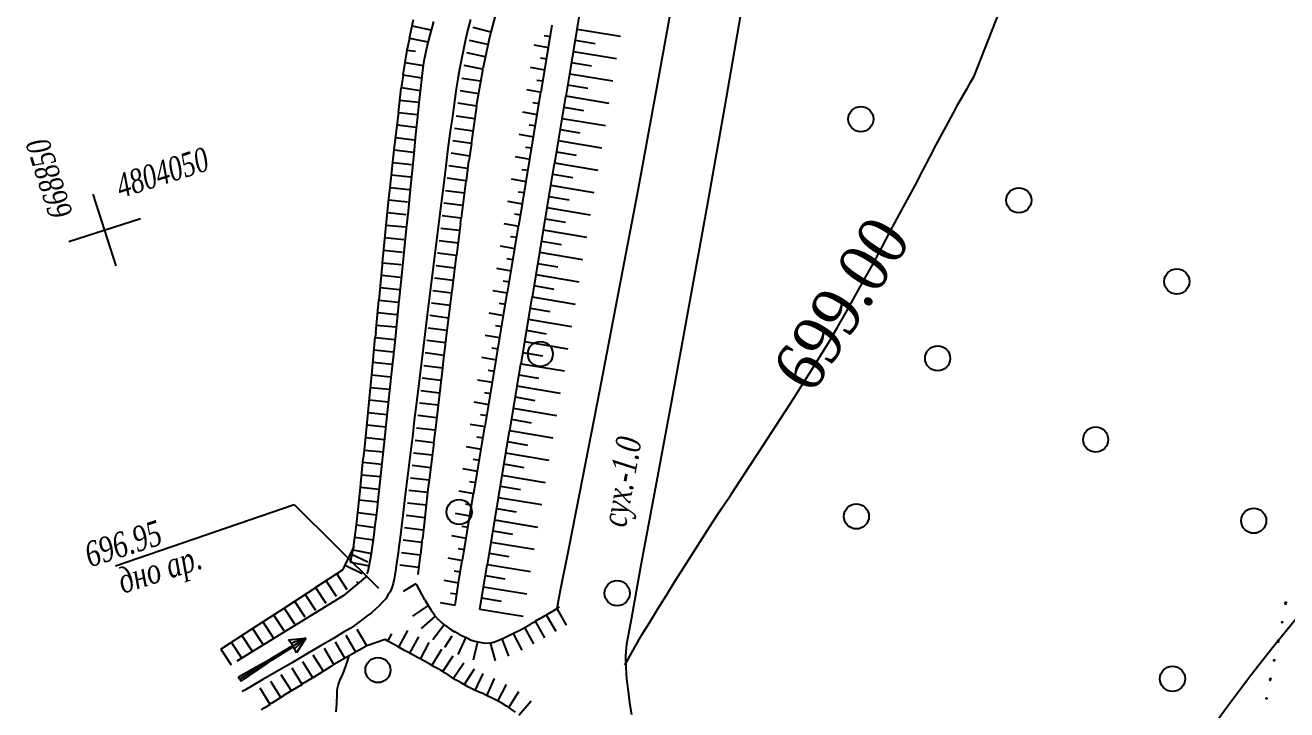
# Model space of a CAD drawing. Header units: millimetres. Extents: x 1353783 to 6492029790, y -7276956 to -512500.
# Drawn here: x 9942010 to 9952050, y -2822994 to -2817546 of the extents above; entities that cross this region are included whole.
import ezdxf

# ---------------------------------------------------------------- set-up
doc = ezdxf.new("R2010")
doc.units = ezdxf.units.MM
doc.linetypes.add('CONTI', pattern=[0])
doc.layers.get('0').update_dxf_attribs({"lineweight": 5})
doc.layers.get('Defpoints').update_dxf_attribs({"color": 255})
for name, color, linetype in [('GORIZUNKNOWN', 32, 'CONTI'), ('NAD_MГИДРОГР', 94, 'CONTI'), ('SETKR', 7, 'CONTI'), ('SIT_LГИДРОГР', 84, 'CONTI'), ('SIT_LГОРИЗОН', 14, 'CONTI'), ('SIT_LРЕЛЬЕФ', 7, 'CONTI'), ('USLZNГИДРОГР', 84, 'CONTI'), ('ZAPSKРАСТЕНИ', 94, 'CONTI'), ('РЕЛЬЕФ', 7, 'CONTI')]:
    doc.layers.add(name, color=color, linetype=linetype)
doc.styles.add('SHRFT', font='', dxfattribs={"width": 0.75})
doc.styles.add('tandem1', font='', dxfattribs={"width": 0.9})
doc.styles.get('SHRFT').set_extended_font_data('Times New Roman Cyr', italic=True)
doc.styles.get('tandem1').set_extended_font_data('Times New Roman')

# ---------------------------------------------------------------- blocks, each defined once
blk = doc.blocks.new('BL_333')
at = {"color": 0}
for p, q in [((0, -3), (0, 3)), ((-3, 0), (3, 0))]:
    blk.add_line(p, q, dxfattribs=at)
blk = doc.blocks.new('BL_2004')
at = {"color": 0}
blk.add_circle((0, 0), 1, dxfattribs=at)
blk = doc.blocks.new('BL_89')
at = {"color": 0}
for p, q in [((0, 6.2), (-0.2, 6.2)), ((-0.2, 6.2), (-0.1, 3.7)), ((0, 0), (0, 6.2)), ((0, 6.2), (0.2, 6.2)), ((0.2, 6.2), (0.1, 3.7)), ((-0.1, 3.7), (-0.07, 3.2)), ((-0.07, 3.2), (-0.05, 1.2)), ((0.07, 3.2), (0.05, 1.2)), ((0.1, 3.7), (0.07, 3.2)), ((-0.6, 1.25), (0, 1.2)), ((0, 0), (-0.6, 1.25)), ((-0.25, 1.2), (0, 0)), ((0, 1.2), (0.6, 1.25)), ((0.6, 1.25), (0, 0)), ((0, 0), (0.25, 1.2))]:
    blk.add_line(p, q, dxfattribs=at)
blk = doc.blocks.new('оо')
at = {"layer": 'GORIZUNKNOWN', "color": 9, "true_color": 0xc7c8ca}
for points in [[(222682.81, -3431631.545), (222683.003, -3431631.362), (222683.403, -3431630.992), (222683.823, -3431630.612), (222684.273, -3431630.222), (222684.743, -3431629.812), (222685.233, -3431629.402), (222685.733, -3431628.972), (222686.253, -3431628.542), (222686.783, -3431628.102), (222687.313, -3431627.662), (222687.853, -3431627.222), (222688.393, -3431626.782), (222688.933, -3431626.352), (222689.463, -3431625.922), (222689.983, -3431625.502), (222690.493, -3431625.092), (222690.993, -3431624.692), (222691.483, -3431624.292), (222691.973, -3431623.892), (222692.463, -3431623.492), (222692.943, -3431623.092), (222693.433, -3431622.672), (222693.933, -3431622.252), (222694.443, -3431621.812), (222694.953, -3431621.352), (222695.483, -3431620.872), (222696.013, -3431620.382), (222696.553, -3431619.872), (222697.103, -3431619.362), (222697.633, -3431618.852), (222698.163, -3431618.332), (222698.683, -3431617.832), (222699.183, -3431617.352), (222699.663, -3431616.882), (222700.123, -3431616.432), (222700.553, -3431616.012), (222700.943, -3431615.622), (222701.323, -3431615.262), (222701.663, -3431614.932), (222701.983, -3431614.622), (222702.273, -3431614.342), (222702.543, -3431614.092), (222702.793, -3431613.862), (222703.013, -3431613.662), (222703.213, -3431613.482), (222705.943, -3431610.132)], [(222703.963, -3431641.302), (222705.153, -3431640.432), (222706.383, -3431639.562), (222707.633, -3431638.722), (222708.883, -3431637.912)], [(222671.303, -3431629.802), (222671.373, -3431629.652), (222671.423, -3431629.512), (222671.473, -3431629.382), (222671.513, -3431629.262), (222671.553, -3431629.142), (222671.593, -3431629.032), (222671.643, -3431628.932), (222671.703, -3431628.832), (222671.773, -3431628.732), (222671.853, -3431628.632), (222671.963, -3431628.512), (222672.103, -3431628.352), (222672.273, -3431628.132), (222672.472, -3431627.844)]]:
    blk.add_lwpolyline(points, dxfattribs=at)
at = {"layer": 'SIT_LГИДРОГР', "color": 9, "true_color": 0xc7c8ca}
for p, q in [((222683.123, -3431605.262), (222683.263, -3431605.052)), ((222683.263, -3431605.052), (222683.403, -3431604.832)), ((222682.853, -3431605.702), (222682.983, -3431605.482)), ((222682.983, -3431605.482), (222683.123, -3431605.262)), ((222684.593, -3431605.552), (222684.383, -3431605.902)), ((222684.813, -3431605.202), (222684.593, -3431605.552)), ((222682.593, -3431606.152), (222682.723, -3431605.922)), ((222682.723, -3431605.922), (222682.853, -3431605.702)), ((222684.383, -3431605.902), (222684.183, -3431606.252)), ((222682.343, -3431606.672), (222682.483, -3431606.372)), ((222682.483, -3431606.372), (222682.593, -3431606.152)), ((222683.993, -3431606.602), (222683.803, -3431606.952)), ((222684.183, -3431606.252), (222683.993, -3431606.602)), ((222681.913, -3431607.632), (222682.143, -3431607.102)), ((222682.143, -3431607.102), (222682.343, -3431606.672)), ((222683.803, -3431606.952), (222683.613, -3431607.302)), ((222691.043, -3431610.082), (222692.833, -3431606.722)), ((222681.643, -3431608.242), (222681.913, -3431607.632)), ((222683.613, -3431607.302), (222683.433, -3431607.662)), ((222683.253, -3431608.022), (222683.083, -3431608.382)), ((222683.433, -3431607.662), (222683.253, -3431608.022)), ((222681.353, -3431608.902), (222681.643, -3431608.242)), ((222683.083, -3431608.382), (222682.913, -3431608.742)), ((222695.103, -3431608.322), (222693.373, -3431611.632)), ((222681.053, -3431609.612), (222681.353, -3431608.902)), ((222682.733, -3431609.102), (222682.563, -3431609.462)), ((222682.913, -3431608.742), (222682.733, -3431609.102)), ((222680.733, -3431610.332), (222681.053, -3431609.612)), ((222682.563, -3431609.462), (222682.393, -3431609.822)), ((222682.393, -3431609.822), (222682.153, -3431610.352)), ((222689.093, -3431613.712), (222691.043, -3431610.082)), ((222680.423, -3431611.042), (222680.733, -3431610.332)), ((222682.153, -3431610.352), (222681.773, -3431611.162)), ((222680.133, -3431611.722), (222680.423, -3431611.042)), ((222681.773, -3431611.162), (222681.293, -3431612.182)), ((222693.373, -3431611.632), (222691.493, -3431615.192)), ((222679.853, -3431612.352), (222680.133, -3431611.722)), ((222679.533, -3431613.092), (222679.853, -3431612.352)), ((222681.293, -3431612.182), (222680.753, -3431613.362)), ((222679.093, -3431614.082), (222679.533, -3431613.092)), ((222680.753, -3431613.362), (222680.173, -3431614.612)), ((222678.583, -3431615.242), (222679.093, -3431614.082)), ((222687.103, -3431617.362), (222689.093, -3431613.712)), ((222680.173, -3431614.612), (222679.583, -3431615.872)), ((222678.033, -3431616.512), (222678.583, -3431615.242)), ((222691.493, -3431615.192), (222689.573, -3431618.792)), ((222679.583, -3431615.872), (222679.023, -3431617.082)), ((222677.453, -3431617.822), (222678.033, -3431616.512)), ((222679.023, -3431617.082), (222678.523, -3431618.172)), ((222685.203, -3431620.842), (222687.103, -3431617.362)), ((222676.893, -3431619.092), (222677.453, -3431617.822)), ((222678.523, -3431618.172), (222678.113, -3431619.062)), ((222676.373, -3431620.282), (222676.893, -3431619.092)), ((222678.113, -3431619.062), (222677.813, -3431619.702)), ((222689.573, -3431618.792), (222687.713, -3431622.252)), ((222677.813, -3431619.702), (222677.583, -3431620.212)), ((222675.923, -3431621.292), (222676.373, -3431620.282)), ((222677.583, -3431620.212), (222677.323, -3431620.772)), ((222677.323, -3431620.772), (222677.053, -3431621.352)), ((222683.503, -3431623.932), (222685.203, -3431620.842)), ((222664.713, -3431621.592), (222672.233, -3431621.442)), ((222672.233, -3431621.442), (222674.413, -3431625.632)), ((222675.573, -3431622.082), (222675.923, -3431621.292)), ((222677.053, -3431621.352), (222676.783, -3431621.942)), ((222675.353, -3431622.562), (222675.573, -3431622.082)), ((222676.783, -3431621.942), (222676.513, -3431622.522)), ((222675.213, -3431622.882), (222675.353, -3431622.562)), ((222676.513, -3431622.522), (222676.263, -3431623.072)), ((222687.713, -3431622.252), (222686.033, -3431625.372)), ((222674.893, -3431623.562), (222675.053, -3431623.212)), ((222675.053, -3431623.212), (222675.213, -3431622.882)), ((222676.263, -3431623.072), (222676.033, -3431623.562)), ((222674.733, -3431623.902), (222674.893, -3431623.562)), ((222676.033, -3431623.562), (222675.843, -3431623.982)), ((222674.563, -3431624.242), (222674.733, -3431623.902)), ((222675.843, -3431623.982), (222675.683, -3431624.312)), ((222682.133, -3431626.402), (222683.503, -3431623.932)), ((222674.223, -3431624.862), (222674.393, -3431624.562)), ((222674.393, -3431624.562), (222674.563, -3431624.242)), ((222675.503, -3431624.692), (222675.433, -3431624.852)), ((222675.583, -3431624.532), (222675.503, -3431624.692)), ((222675.683, -3431624.312), (222675.583, -3431624.532)), ((222674.133, -3431625.032), (222672.983, -3431625.492)), ((222674.163, -3431624.952), (222674.223, -3431624.862)), ((222675.273, -3431625.182), (222675.193, -3431625.342)), ((222675.353, -3431625.012), (222675.273, -3431625.182)), ((222675.433, -3431624.852), (222675.353, -3431625.012)), ((222672.983, -3431625.492), (222668.153, -3431626.682)), ((222675.023, -3431625.642), (222674.923, -3431625.782)), ((222675.113, -3431625.492), (222675.023, -3431625.642)), ((222675.193, -3431625.342), (222675.113, -3431625.492)), ((222686.033, -3431625.372), (222684.633, -3431627.962)), ((222674.393, -3431626.222), (222674.223, -3431626.312)), ((222674.553, -3431626.132), (222674.393, -3431626.222)), ((222674.683, -3431626.022), (222674.553, -3431626.132)), ((222674.813, -3431625.912), (222674.683, -3431626.022)), ((222674.923, -3431625.782), (222674.813, -3431625.912)), ((222673.243, -3431626.692), (222673.043, -3431626.752)), ((222673.443, -3431626.622), (222673.243, -3431626.692)), ((222673.643, -3431626.552), (222673.443, -3431626.622)), ((222673.843, -3431626.482), (222673.643, -3431626.552)), ((222674.043, -3431626.402), (222673.843, -3431626.482)), ((222674.223, -3431626.312), (222674.043, -3431626.402)), ((222681.223, -3431628.042), (222682.133, -3431626.402)), ((222671.513, -3431627.122), (222670.853, -3431627.272)), ((222672.093, -3431626.992), (222671.513, -3431627.122)), ((222672.553, -3431626.882), (222672.093, -3431626.992)), ((222672.843, -3431626.812), (222672.553, -3431626.882)), ((222673.043, -3431626.752), (222672.843, -3431626.812)), ((222668.913, -3431627.692), (222668.433, -3431627.802)), ((222669.513, -3431627.562), (222668.913, -3431627.692)), ((222670.173, -3431627.422), (222669.513, -3431627.562)), ((222670.853, -3431627.272), (222670.173, -3431627.422)), ((222668.103, -3431627.872), (222667.983, -3431627.892)), ((222668.433, -3431627.802), (222668.103, -3431627.872)), ((222680.893, -3431628.642), (222681.223, -3431628.042)), ((222684.633, -3431627.962), (222683.633, -3431629.832)), ((222683.633, -3431629.832), (222683.133, -3431630.772)), ((222682.953, -3431631.202), (222682.813, -3431631.652)), ((222683.133, -3431630.772), (222682.953, -3431631.202)), ((222682.813, -3431631.652), (222682.703, -3431632.102)), ((222682.703, -3431632.102), (222682.613, -3431632.572)), ((222682.613, -3431632.572), (222682.533, -3431633.032)), ((222682.533, -3431633.032), (222682.453, -3431633.502))]:
    blk.add_line(p, q, dxfattribs=at)
at = {"layer": 'SIT_LГОРИЗОН', "color": 9, "true_color": 0xc7c8ca}
for p, q in [((222682.283, -3431605.172), (222682.663, -3431604.512)), ((222682.533, -3431604.742), (222683.183, -3431605.112)), ((222681.593, -3431606.492), (222682.043, -3431605.592)), ((222682.033, -3431605.592), (222682.343, -3431605.742)), ((222682.053, -3431605.592), (222682.293, -3431605.172)), ((222682.283, -3431605.172), (222682.933, -3431605.542)), ((222685.433, -3431605.942), (222684.803, -3431605.542)), ((222685.933, -3431605.152), (222685.433, -3431605.942)), ((222681.813, -3431606.042), (222682.483, -3431606.382)), ((222685.173, -3431606.362), (222684.523, -3431605.992)), ((222685.433, -3431605.942), (222685.253, -3431606.232)), ((222681.373, -3431606.962), (222681.603, -3431606.502)), ((222681.593, -3431606.492), (222682.263, -3431606.822)), ((222684.923, -3431606.802), (222684.273, -3431606.432)), ((222685.253, -3431606.232), (222684.683, -3431607.232)), ((222680.953, -3431607.852), (222681.363, -3431606.962)), ((222681.373, -3431606.942), (222682.053, -3431607.282)), ((222684.673, -3431607.242), (222684.023, -3431606.872)), ((222681.163, -3431607.402), (222681.843, -3431607.712)), ((222684.443, -3431607.672), (222683.773, -3431607.332)), ((222684.643, -3431607.302), (222683.983, -3431608.562)), ((222684.673, -3431607.242), (222684.643, -3431607.302)), ((222680.523, -3431608.812), (222680.963, -3431607.862)), ((222680.953, -3431607.852), (222681.633, -3431608.162)), ((222684.213, -3431608.122), (222683.553, -3431607.782)), ((222680.753, -3431608.312), (222681.433, -3431608.622)), ((222683.993, -3431608.572), (222683.323, -3431608.232)), ((222683.993, -3431608.572), (222683.943, -3431608.662)), ((222680.343, -3431609.222), (222680.523, -3431608.812)), ((222680.543, -3431608.772), (222681.223, -3431609.082)), ((222683.553, -3431609.472), (222682.883, -3431609.142)), ((222683.773, -3431609.022), (222683.103, -3431608.692)), ((222683.943, -3431608.662), (222683.333, -3431609.922)), ((222679.733, -3431610.592), (222680.343, -3431609.222)), ((222680.343, -3431609.222), (222681.033, -3431609.532)), ((222683.343, -3431609.922), (222682.673, -3431609.592)), ((222679.933, -3431610.132), (222680.623, -3431610.442)), ((222680.143, -3431609.682), (222680.823, -3431609.982)), ((222683.123, -3431610.372), (222682.453, -3431610.042)), ((222683.343, -3431609.922), (222683.033, -3431610.552)), ((222679.543, -3431611.012), (222679.733, -3431610.592)), ((222679.733, -3431610.592), (222680.423, -3431610.902)), ((222682.893, -3431610.812), (222682.213, -3431610.492)), ((222683.023, -3431610.552), (222682.683, -3431611.272)), ((222679.123, -3431611.972), (222679.543, -3431611.012)), ((222679.523, -3431611.052), (222680.213, -3431611.352)), ((222682.683, -3431611.262), (222682.003, -3431610.942)), ((222679.323, -3431611.512), (222680.013, -3431611.812)), ((222682.473, -3431611.712), (222681.793, -3431611.392)), ((222682.683, -3431611.262), (222682.043, -3431612.622)), ((222678.523, -3431613.352), (222679.123, -3431611.972)), ((222679.123, -3431611.972), (222679.813, -3431612.272)), ((222682.253, -3431612.162), (222681.573, -3431611.842)), ((222678.923, -3431612.432), (222679.613, -3431612.732)), ((222682.033, -3431612.622), (222681.353, -3431612.302)), ((222682.033, -3431612.622), (222681.943, -3431612.812)), ((222678.723, -3431612.892), (222679.413, -3431613.192)), ((222681.833, -3431613.072), (222681.153, -3431612.762)), ((222681.953, -3431612.812), (222681.413, -3431613.982)), ((222677.943, -3431614.732), (222678.493, -3431613.432)), ((222678.493, -3431613.432), (222678.533, -3431613.342)), ((222678.523, -3431613.352), (222679.213, -3431613.652)), ((222681.403, -3431613.982), (222680.723, -3431613.662)), ((222681.623, -3431613.532), (222680.943, -3431613.212)), ((222678.343, -3431613.812), (222679.023, -3431614.112)), ((222681.193, -3431614.432), (222680.513, -3431614.122)), ((222681.403, -3431613.982), (222680.803, -3431615.282)), ((222678.143, -3431614.272), (222678.833, -3431614.572)), ((222680.983, -3431614.892), (222680.303, -3431614.572)), ((222677.423, -3431615.912), (222677.933, -3431614.722)), ((222677.743, -3431615.182), (222678.423, -3431615.482)), ((222677.943, -3431614.732), (222678.633, -3431615.032)), ((222680.773, -3431615.342), (222680.093, -3431615.032)), ((222677.543, -3431615.642), (222678.233, -3431615.942)), ((222680.563, -3431615.792), (222679.883, -3431615.482)), ((222680.773, -3431615.342), (222680.143, -3431616.702)), ((222680.803, -3431615.282), (222680.773, -3431615.342)), ((222676.753, -3431617.472), (222677.343, -3431616.092)), ((222677.353, -3431616.102), (222677.433, -3431615.912)), ((222677.353, -3431616.102), (222678.043, -3431616.402)), ((222680.353, -3431616.252), (222679.673, -3431615.932)), ((222677.143, -3431616.552), (222677.833, -3431616.852)), ((222680.143, -3431616.702), (222679.463, -3431616.392)), ((222676.953, -3431617.012), (222677.643, -3431617.312)), ((222679.933, -3431617.152), (222679.253, -3431616.842)), ((222680.143, -3431616.702), (222679.633, -3431617.812)), ((222676.383, -3431618.332), (222676.753, -3431617.472)), ((222676.753, -3431617.472), (222677.443, -3431617.772)), ((222679.723, -3431617.612), (222679.043, -3431617.292)), ((222676.553, -3431617.932), (222677.243, -3431618.232)), ((222679.513, -3431618.072), (222678.833, -3431617.762)), ((222679.513, -3431618.072), (222678.893, -3431619.432)), ((222679.633, -3431617.812), (222679.523, -3431618.062)), ((222676.153, -3431618.852), (222676.383, -3431618.332)), ((222676.353, -3431618.392), (222677.043, -3431618.692)), ((222679.093, -3431618.982), (222678.413, -3431618.672)), ((222679.303, -3431618.522), (222678.623, -3431618.212)), ((222675.563, -3431620.232), (222676.163, -3431618.852)), ((222676.153, -3431618.852), (222676.843, -3431619.152)), ((222678.893, -3431619.432), (222678.213, -3431619.122)), ((222675.963, -3431619.312), (222676.653, -3431619.612)), ((222678.683, -3431619.882), (222678.003, -3431619.572)), ((222678.893, -3431619.432), (222678.513, -3431620.262)), ((222675.763, -3431619.772), (222676.453, -3431620.072)), ((222678.473, -3431620.342), (222677.793, -3431620.032)), ((222674.953, -3431621.592), (222675.413, -3431620.542)), ((222675.353, -3431620.672), (222676.043, -3431620.982)), ((222675.423, -3431620.542), (222675.563, -3431620.222)), ((222675.563, -3431620.232), (222676.253, -3431620.532)), ((222678.273, -3431620.802), (222677.593, -3431620.492)), ((222678.513, -3431620.262), (222678.263, -3431620.792)), ((222675.153, -3431621.132), (222675.843, -3431621.432)), ((222678.063, -3431621.252), (222677.383, -3431620.942)), ((222678.273, -3431620.802), (222677.643, -3431622.162)), ((222674.603, -3431622.412), (222674.953, -3431621.602)), ((222674.953, -3431621.592), (222675.643, -3431621.892)), ((222677.853, -3431621.712), (222677.173, -3431621.402)), ((222674.753, -3431622.052), (222675.443, -3431622.362)), ((222677.643, -3431622.162), (222676.963, -3431621.852)), ((222677.643, -3431622.162), (222677.493, -3431622.482)), ((222674.343, -3431622.972), (222674.603, -3431622.412)), ((222674.553, -3431622.522), (222675.233, -3431622.832)), ((222677.433, -3431622.612), (222676.753, -3431622.302)), ((222677.493, -3431622.482), (222677.023, -3431623.522)), ((222673.963, -3431623.792), (222674.343, -3431622.972)), ((222674.343, -3431622.972), (222675.023, -3431623.292)), ((222677.233, -3431623.072), (222676.543, -3431622.762)), ((222674.133, -3431623.422), (222674.813, -3431623.742)), ((222676.813, -3431623.982), (222676.133, -3431623.672)), ((222677.023, -3431623.532), (222676.343, -3431623.222)), ((222677.023, -3431623.532), (222676.673, -3431624.302)), ((222673.433, -3431624.362), (222674.003, -3431623.762)), ((222673.673, -3431624.312), (222673.963, -3431623.792)), ((222673.773, -3431624.002), (222674.323, -3431624.512)), ((222673.913, -3431623.872), (222674.573, -3431624.242)), ((222676.603, -3431624.432), (222675.923, -3431624.122)), ((222672.033, -3431624.842), (222673.303, -3431624.502)), ((222672.513, -3431624.712), (222672.713, -3431625.432)), ((222673.003, -3431624.582), (222673.193, -3431625.302)), ((222673.303, -3431624.502), (222673.433, -3431624.362)), ((222673.433, -3431624.362), (222673.973, -3431624.882)), ((222673.673, -3431624.312), (222674.333, -3431624.682)), ((222676.393, -3431624.892), (222675.713, -3431624.582)), ((222676.663, -3431624.302), (222676.403, -3431624.882)), ((222670.593, -3431625.242), (222672.043, -3431624.852)), ((222671.073, -3431625.112), (222671.273, -3431625.832)), ((222671.563, -3431624.982), (222671.753, -3431625.702)), ((222672.033, -3431624.842), (222672.233, -3431625.562)), ((222673.663, -3431625.112), (222673.683, -3431625.172)), ((222676.183, -3431625.342), (222675.503, -3431625.032)), ((222676.393, -3431624.892), (222676.073, -3431625.592)), ((222667.693, -3431626.022), (222669.143, -3431625.632)), ((222669.143, -3431625.632), (222670.593, -3431625.242)), ((222669.143, -3431625.632), (222669.343, -3431626.352)), ((222669.623, -3431625.502), (222669.823, -3431626.222)), ((222670.113, -3431625.372), (222670.303, -3431626.092)), ((222670.593, -3431625.242), (222670.793, -3431625.962)), ((222667.693, -3431626.022), (222667.893, -3431626.742)), ((222668.173, -3431625.892), (222668.373, -3431626.612)), ((222668.663, -3431625.762), (222668.853, -3431626.482)), ((222675.883, -3431625.922), (222675.303, -3431626.062)), ((222675.883, -3431625.922), (222675.893, -3431625.962)), ((222675.893, -3431625.962), (222675.903, -3431626.062)), ((222675.903, -3431626.062), (222675.933, -3431626.222)), ((222675.933, -3431626.222), (222675.973, -3431626.412)), ((222675.973, -3431626.412), (222676.013, -3431626.642)), ((222676.023, -3431626.642), (222676.083, -3431626.872)), ((222672.283, -3431627.882), (222672.123, -3431627.152)), ((222672.773, -3431627.782), (222672.613, -3431627.042)), ((222673.263, -3431627.672), (222673.103, -3431626.942)), ((222676.083, -3431626.902), (222675.363, -3431627.112)), ((222676.073, -3431626.872), (222676.143, -3431627.112)), ((222676.143, -3431627.112), (222676.213, -3431627.342)), ((222670.343, -3431628.352), (222670.163, -3431627.622)), ((222670.833, -3431628.232), (222670.653, -3431627.502)), ((222671.313, -3431628.102), (222671.123, -3431627.382)), ((222671.793, -3431627.992), (222671.633, -3431627.262)), ((222673.263, -3431627.672), (222671.793, -3431627.992)), ((222674.033, -3431627.662), (222673.263, -3431627.672)), ((222674.123, -3431627.762), (222674.033, -3431627.662)), ((222674.113, -3431627.762), (222674.363, -3431627.532)), ((222674.463, -3431628.122), (222675.003, -3431627.602)), ((222676.223, -3431627.382), (222675.533, -3431627.682)), ((222676.203, -3431627.342), (222676.223, -3431627.382)), ((222676.223, -3431627.382), (222676.293, -3431627.552)), ((222676.303, -3431627.552), (222676.393, -3431627.722)), ((222676.383, -3431627.722), (222676.493, -3431627.882)), ((222668.893, -3431628.722), (222668.713, -3431627.992)), ((222669.373, -3431628.592), (222669.193, -3431627.862)), ((222669.863, -3431628.462), (222669.673, -3431627.742)), ((222670.903, -3431628.212), (222670.343, -3431628.342)), ((222671.653, -3431628.022), (222670.903, -3431628.212)), ((222671.793, -3431627.992), (222671.653, -3431628.022)), ((222674.273, -3431627.912), (222674.123, -3431627.762)), ((222674.443, -3431628.102), (222674.273, -3431627.912)), ((222674.643, -3431628.312), (222674.443, -3431628.102)), ((222674.803, -3431628.482), (222675.353, -3431627.972)), ((222676.453, -3431627.822), (222675.843, -3431628.252)), ((222676.503, -3431627.882), (222676.623, -3431628.042)), ((222676.623, -3431628.042), (222676.763, -3431628.212)), ((222676.773, -3431628.212), (222676.923, -3431628.362)), ((222668.893, -3431628.722), (222668.613, -3431628.792)), ((222668.973, -3431628.692), (222668.883, -3431628.712)), ((222669.503, -3431628.562), (222668.973, -3431628.692)), ((222670.163, -3431628.392), (222669.503, -3431628.552)), ((222670.343, -3431628.352), (222670.163, -3431628.392)), ((222674.803, -3431628.482), (222674.643, -3431628.312)), ((222674.853, -3431628.542), (222674.803, -3431628.482)), ((222675.063, -3431628.762), (222674.853, -3431628.542)), ((222675.143, -3431628.842), (222675.673, -3431628.312)), ((222675.493, -3431629.212), (222676.063, -3431628.722)), ((222676.603, -3431628.352), (222676.193, -3431628.692)), ((222677.123, -3431628.562), (222676.613, -3431629.112)), ((222676.913, -3431628.372), (222677.073, -3431628.532)), ((222677.073, -3431628.532), (222677.113, -3431628.572)), ((222677.123, -3431628.562), (222677.243, -3431628.672)), ((222677.233, -3431628.682), (222677.413, -3431628.812)), ((222680.133, -3431628.762), (222680.493, -3431628.682)), ((222680.443, -3431628.692), (222680.603, -3431629.422)), ((222680.493, -3431628.682), (222680.783, -3431628.612)), ((222680.783, -3431628.612), (222680.973, -3431628.572)), ((222680.923, -3431628.582), (222681.073, -3431629.322)), ((222680.973, -3431628.572), (222681.043, -3431628.552)), ((222668.613, -3431628.782), (222668.483, -3431628.812)), ((222675.263, -3431628.962), (222675.063, -3431628.762)), ((222675.433, -3431629.142), (222675.263, -3431628.962)), ((222675.563, -3431629.292), (222675.433, -3431629.142)), ((222675.833, -3431629.582), (222676.413, -3431629.102)), ((222677.513, -3431628.872), (222677.123, -3431629.512)), ((222677.413, -3431628.812), (222677.593, -3431628.922)), ((222677.593, -3431628.922), (222677.773, -3431629.012)), ((222677.773, -3431629.012), (222677.963, -3431629.062)), ((222677.973, -3431629.062), (222677.943, -3431629.812)), ((222677.963, -3431629.072), (222678.193, -3431629.082)), ((222678.193, -3431629.082), (222678.473, -3431629.062)), ((222678.463, -3431629.052), (222678.513, -3431629.052)), ((222678.463, -3431629.052), (222678.513, -3431629.802)), ((222678.513, -3431629.052), (222678.893, -3431629.002)), ((222678.893, -3431629.002), (222679.313, -3431628.932)), ((222678.963, -3431628.992), (222679.093, -3431629.732)), ((222679.313, -3431628.932), (222679.733, -3431628.852)), ((222679.463, -3431628.902), (222679.613, -3431629.632)), ((222679.733, -3431628.842), (222679.943, -3431628.802)), ((222679.943, -3431628.792), (222680.133, -3431628.752)), ((222679.943, -3431628.792), (222680.093, -3431629.532)), ((222675.673, -3431629.402), (222675.563, -3431629.292)), ((222675.783, -3431629.522), (222675.673, -3431629.402)), ((222675.833, -3431629.582), (222675.783, -3431629.522)), ((222675.883, -3431629.642), (222675.833, -3431629.582)), ((222675.993, -3431629.772), (222675.883, -3431629.642)), ((222676.143, -3431629.962), (222676.733, -3431629.502)), ((222676.093, -3431629.892), (222675.993, -3431629.772)), ((222676.193, -3431630.022), (222676.093, -3431629.892)), ((222676.303, -3431630.132), (222676.193, -3431630.022)), ((222676.413, -3431630.252), (222676.303, -3431630.132)), ((222676.483, -3431630.342), (222677.063, -3431629.862)), ((222676.833, -3431630.692), (222677.343, -3431630.142)), ((222676.513, -3431630.372), (222676.413, -3431630.252)), ((222676.623, -3431630.482), (222676.513, -3431630.372)), ((222676.743, -3431630.612), (222676.623, -3431630.482)), ((222676.833, -3431630.692), (222676.743, -3431630.612)), ((222676.883, -3431630.742), (222676.833, -3431630.692)), ((222677.033, -3431630.872), (222676.883, -3431630.742)), ((222677.203, -3431631.032), (222677.703, -3431630.472)), ((222677.193, -3431631.022), (222677.043, -3431630.862)), ((222677.363, -3431631.172), (222677.193, -3431631.022)), ((222677.523, -3431631.332), (222677.363, -3431631.172)), ((222677.563, -3431631.372), (222678.093, -3431630.842)), ((222677.683, -3431631.492), (222677.523, -3431631.332)), ((222677.833, -3431631.662), (222677.683, -3431631.492)), ((222677.893, -3431631.742), (222677.833, -3431631.662)), ((222677.893, -3431631.742), (222678.473, -3431631.262)), ((222677.973, -3431631.832), (222677.903, -3431631.742)), ((222678.093, -3431632.002), (222677.973, -3431631.832)), ((222678.183, -3431632.152), (222678.823, -3431631.762))]:
    blk.add_line(p, q, dxfattribs=at)
at = {"layer": 'SIT_LРЕЛЬЕФ', "color": 9, "true_color": 0xc7c8ca}
for p, q in [((222688.743, -3431606.882), (222689.153, -3431606.082)), ((222687.433, -3431607.222), (222687.843, -3431606.422)), ((222686.903, -3431606.942), (222687.433, -3431607.222)), ((222687.413, -3431606.712), (222687.643, -3431606.822)), ((222688.323, -3431607.682), (222688.733, -3431606.882)), ((222690.293, -3431607.682), (222688.743, -3431606.882)), ((222687.003, -3431607.512), (222687.233, -3431607.622)), ((222687.023, -3431608.022), (222687.433, -3431607.222)), ((222689.243, -3431607.652), (222688.533, -3431607.282)), ((222686.493, -3431607.742), (222687.023, -3431608.022)), ((222686.613, -3431608.822), (222687.023, -3431608.022)), ((222687.913, -3431608.482), (222688.323, -3431607.682)), ((222688.833, -3431608.452), (222688.123, -3431608.082)), ((222689.873, -3431608.482), (222688.323, -3431607.682)), ((222686.083, -3431608.542), (222686.613, -3431608.822)), ((222686.593, -3431608.312), (222686.823, -3431608.422)), ((222687.503, -3431609.282), (222687.913, -3431608.482)), ((222689.463, -3431609.282), (222687.913, -3431608.482)), ((222686.173, -3431609.112), (222686.403, -3431609.222)), ((222686.193, -3431609.622), (222686.603, -3431608.822)), ((222688.423, -3431609.252), (222687.713, -3431608.882)), ((222685.663, -3431609.342), (222686.193, -3431609.622)), ((222685.783, -3431610.422), (222686.193, -3431609.622)), ((222687.083, -3431610.082), (222687.493, -3431609.282)), ((222689.053, -3431610.082), (222687.503, -3431609.282)), ((222685.253, -3431610.142), (222685.783, -3431610.422)), ((222685.763, -3431609.912), (222685.993, -3431610.022)), ((222686.673, -3431610.882), (222687.083, -3431610.082)), ((222688.633, -3431610.882), (222687.083, -3431610.082)), ((222688.003, -3431610.052), (222687.293, -3431609.682)), ((222685.373, -3431611.222), (222685.783, -3431610.422)), ((222687.593, -3431610.852), (222686.883, -3431610.482)), ((222684.843, -3431610.942), (222685.373, -3431611.222)), ((222685.353, -3431610.712), (222685.583, -3431610.822)), ((222686.263, -3431611.682), (222686.673, -3431610.882)), ((222688.223, -3431611.682), (222686.673, -3431610.882)), ((222684.933, -3431611.512), (222685.163, -3431611.622)), ((222684.953, -3431612.022), (222685.363, -3431611.222)), ((222687.183, -3431611.652), (222686.473, -3431611.282)), ((222684.423, -3431611.742), (222684.953, -3431612.022)), ((222684.543, -3431612.822), (222684.953, -3431612.022)), ((222685.843, -3431612.482), (222686.253, -3431611.682)), ((222686.763, -3431612.452), (222686.053, -3431612.082)), ((222687.813, -3431612.482), (222686.263, -3431611.682)), ((222684.013, -3431612.542), (222684.543, -3431612.822)), ((222684.523, -3431612.312), (222684.753, -3431612.422)), ((222685.433, -3431613.282), (222685.843, -3431612.482)), ((222687.393, -3431613.282), (222685.843, -3431612.482)), ((222684.113, -3431613.112), (222684.343, -3431613.222)), ((222684.133, -3431613.622), (222684.543, -3431612.822)), ((222686.353, -3431613.252), (222685.643, -3431612.882)), ((222683.603, -3431613.342), (222684.133, -3431613.622)), ((222683.713, -3431614.422), (222684.123, -3431613.622)), ((222685.023, -3431614.082), (222685.433, -3431613.282)), ((222686.983, -3431614.082), (222685.433, -3431613.282)), ((222683.183, -3431614.142), (222683.713, -3431614.422)), ((222683.693, -3431613.912), (222683.923, -3431614.022)), ((222684.603, -3431614.882), (222685.013, -3431614.082)), ((222686.573, -3431614.882), (222685.023, -3431614.082)), ((222685.943, -3431614.052), (222685.233, -3431613.682)), ((222683.303, -3431615.222), (222683.713, -3431614.422)), ((222685.523, -3431614.852), (222684.813, -3431614.482)), ((222682.773, -3431614.942), (222683.303, -3431615.222)), ((222683.283, -3431614.712), (222683.513, -3431614.822)), ((222684.193, -3431615.682), (222684.603, -3431614.882)), ((222686.153, -3431615.682), (222684.603, -3431614.882)), ((222682.873, -3431615.512), (222683.103, -3431615.622)), ((222682.893, -3431616.022), (222683.303, -3431615.222)), ((222683.783, -3431616.482), (222684.193, -3431615.682)), ((222685.743, -3431616.482), (222684.193, -3431615.682)), ((222685.113, -3431615.652), (222684.403, -3431615.282)), ((222682.363, -3431615.742), (222682.893, -3431616.022)), ((222682.473, -3431616.822), (222682.883, -3431616.022)), ((222684.703, -3431616.452), (222683.993, -3431616.082)), ((222681.943, -3431616.542), (222682.473, -3431616.822)), ((222682.453, -3431616.312), (222682.683, -3431616.422)), ((222683.363, -3431617.282), (222683.773, -3431616.482)), ((222685.333, -3431617.282), (222683.783, -3431616.482)), ((222682.043, -3431617.112), (222682.273, -3431617.222)), ((222682.063, -3431617.622), (222682.473, -3431616.822)), ((222684.283, -3431617.252), (222683.573, -3431616.882)), ((222681.533, -3431617.342), (222682.063, -3431617.622)), ((222681.653, -3431618.422), (222682.063, -3431617.622)), ((222682.953, -3431618.082), (222683.363, -3431617.282)), ((222683.873, -3431618.052), (222683.163, -3431617.682)), ((222684.913, -3431618.082), (222683.363, -3431617.282)), ((222681.123, -3431618.142), (222681.653, -3431618.422)), ((222681.633, -3431617.912), (222681.863, -3431618.022)), ((222682.543, -3431618.882), (222682.953, -3431618.082)), ((222684.503, -3431618.882), (222682.953, -3431618.082)), ((222681.233, -3431619.222), (222681.643, -3431618.422)), ((222683.463, -3431618.852), (222682.753, -3431618.482)), ((222680.703, -3431618.942), (222681.233, -3431619.222)), ((222681.213, -3431618.712), (222681.443, -3431618.822)), ((222682.123, -3431619.672), (222682.533, -3431618.872)), ((222684.093, -3431619.682), (222682.543, -3431618.882)), ((222680.803, -3431619.512), (222681.033, -3431619.622)), ((222680.823, -3431620.022), (222681.233, -3431619.222)), ((222681.713, -3431620.472), (222682.123, -3431619.672)), ((222683.673, -3431620.472), (222682.123, -3431619.672)), ((222683.043, -3431619.642), (222682.333, -3431619.272)), ((222680.293, -3431619.742), (222680.823, -3431620.022)), ((222680.413, -3431620.812), (222680.823, -3431620.012)), ((222682.633, -3431620.442), (222681.923, -3431620.072)), ((222679.883, -3431620.532), (222680.413, -3431620.812)), ((222680.393, -3431620.302), (222680.623, -3431620.412)), ((222681.303, -3431621.272), (222681.713, -3431620.472)), ((222683.263, -3431621.272), (222681.713, -3431620.472)), ((222679.973, -3431621.102), (222680.203, -3431621.212)), ((222679.993, -3431621.612), (222680.403, -3431620.812)), ((222682.223, -3431621.242), (222681.513, -3431620.872)), ((222679.463, -3431621.332), (222679.993, -3431621.612)), ((222679.583, -3431622.412), (222679.993, -3431621.612)), ((222680.883, -3431622.072), (222681.293, -3431621.272)), ((222681.803, -3431622.042), (222681.093, -3431621.672)), ((222682.853, -3431622.072), (222681.303, -3431621.272)), ((222679.053, -3431622.132), (222679.583, -3431622.412)), ((222679.563, -3431621.902), (222679.793, -3431622.012)), ((222680.473, -3431622.872), (222680.883, -3431622.072)), ((222682.433, -3431622.872), (222680.883, -3431622.072)), ((222679.153, -3431622.702), (222679.383, -3431622.812)), ((222679.173, -3431623.212), (222679.583, -3431622.412)), ((222681.393, -3431622.842), (222680.683, -3431622.472)), ((222678.643, -3431622.932), (222679.173, -3431623.212)), ((222678.753, -3431624.012), (222679.163, -3431623.212)), ((222680.063, -3431623.672), (222680.473, -3431622.872)), ((222682.023, -3431623.672), (222680.473, -3431622.872)), ((222678.733, -3431623.502), (222678.963, -3431623.612)), ((222679.643, -3431624.472), (222680.053, -3431623.672)), ((222681.613, -3431624.472), (222680.063, -3431623.672)), ((222680.983, -3431623.642), (222680.273, -3431623.272)), ((222678.223, -3431623.732), (222678.753, -3431624.012)), ((222678.343, -3431624.812), (222678.753, -3431624.012)), ((222680.563, -3431624.442), (222679.853, -3431624.072)), ((222677.813, -3431624.532), (222678.343, -3431624.812)), ((222678.323, -3431624.302), (222678.553, -3431624.412)), ((222679.233, -3431625.272), (222679.643, -3431624.472)), ((222681.193, -3431625.272), (222679.643, -3431624.472)), ((222677.913, -3431625.102), (222678.143, -3431625.212)), ((222677.933, -3431625.612), (222678.343, -3431624.812)), ((222680.153, -3431625.242), (222679.443, -3431624.872)), ((222677.403, -3431625.332), (222677.933, -3431625.612)), ((222677.513, -3431626.412), (222677.923, -3431625.612)), ((222678.823, -3431626.072), (222679.233, -3431625.272)), ((222679.743, -3431626.042), (222679.033, -3431625.672)), ((222680.783, -3431626.072), (222679.233, -3431625.272)), ((222676.983, -3431626.132), (222677.513, -3431626.412)), ((222677.493, -3431625.902), (222677.723, -3431626.012)), ((222678.403, -3431626.872), (222678.813, -3431626.072)), ((222680.373, -3431626.872), (222678.823, -3431626.072)), ((222677.083, -3431626.702), (222677.313, -3431626.812)), ((222677.103, -3431627.212), (222677.513, -3431626.412)), ((222679.323, -3431626.842), (222678.613, -3431626.472)), ((222676.573, -3431626.932), (222677.103, -3431627.212)), ((222677.993, -3431627.672), (222678.403, -3431626.872)), ((222679.953, -3431627.672), (222678.403, -3431626.872)), ((222679.543, -3431628.472), (222677.993, -3431627.672)), ((222678.913, -3431627.642), (222678.203, -3431627.272))]:
    blk.add_line(p, q, dxfattribs=at)
for centre in [(222708.593, -3431637.262), (222708.613, -3431637.222), (222708.233, -3431637.922), (222707.843, -3431638.612), (222707.863, -3431638.572), (222707.473, -3431639.272), (222707.083, -3431639.962), (222707.103, -3431639.922), (222706.713, -3431640.622)]:
    blk.add_circle(centre, 0.02, dxfattribs=at)
at = {"layer": 'SETKR', "color": 9, "true_color": 0xc7c8ca, "xscale": 0.5000000000000001, "yscale": 0.5000000000000001, "zscale": 0.5000000000000001}
blk.add_blockref('BL_333', (222668.393, -3431608.732), dxfattribs=at)
at = {"layer": 'USLZNГИДРОГР', "color": 9, "true_color": 0xc7c8ca, "xscale": 0.5, "yscale": 0.5, "zscale": 0.5, "rotation": 104}
blk.add_blockref('BL_89', (222671.053, -3431626.642), dxfattribs=at)
at = {"layer": 'ZAPSKРАСТЕНИ', "color": 9, "true_color": 0xc7c8ca, "xscale": 0.5000000000000001, "yscale": 0.5000000000000001, "zscale": 0.5000000000000001}
for p in [(222698.393, -3431613.732), (222683.393, -3431618.732), (222703.393, -3431618.732), (222678.393, -3431623.732), (222698.393, -3431623.732), (222708.393, -3431623.732), (222673.393, -3431628.732), (222683.393, -3431628.732), (222693.393, -3431628.732), (222703.393, -3431628.732), (222708.393, -3431633.732), (222703.393, -3431638.732)]:
    blk.add_blockref('BL_2004', p, dxfattribs=at)
at = {"layer": 'NAD_MГИДРОГР', "color": 9, "true_color": 0xc7c8ca, "style": 'SHRFT', "width": 0.75}
for s, p in [('696.95', (222663.723, -3431621.342)), ('дно ар.', (222664.653, -3431622.742))]:
    blk.add_text(s, height=1, dxfattribs=at).set_placement(p)
blk.add_text('сух.-1.0', height=1, rotation=62, dxfattribs=at).set_placement((222684.513, -3431626.372))
at = {"layer": 'РЕЛЬЕФ', "color": 9, "true_color": 0xc7c8ca, "style": 'SHRFT', "width": 0.75}
blk.add_text('668850', height=0.95, rotation=90, dxfattribs=at).set_placement((222667.393, -3431607.732))
blk.add_text('4804050', height=0.95, dxfattribs=at).set_placement((222669.393, -3431607.732))

msp = doc.modelspace()

# ---------------------------------------------------------------- block references
at = {"layer": 'РЕЛЬЕФ', "color": 240, "lineweight": 30, "true_color": 0xed1f24, "xscale": 200.0000000000001, "yscale": 200.0000000000001, "zscale": 200.0000000000001, "rotation": 17.80578495452471}
msp.add_blockref('оо', (-242329121, 637008728), dxfattribs=at)

# ---------------------------------------------------------------- texts
at = {"layer": 'Defpoints', "color": 252, "true_color": 0x939598, "insert": (9948507, -2819767), "char_height": 396, "width": 748, "attachment_point": 5, "rotation": 57.3306, "style": 'tandem1'}
msp.add_mtext('699.00', dxfattribs=at)

doc.saveas('drawing.dxf')
